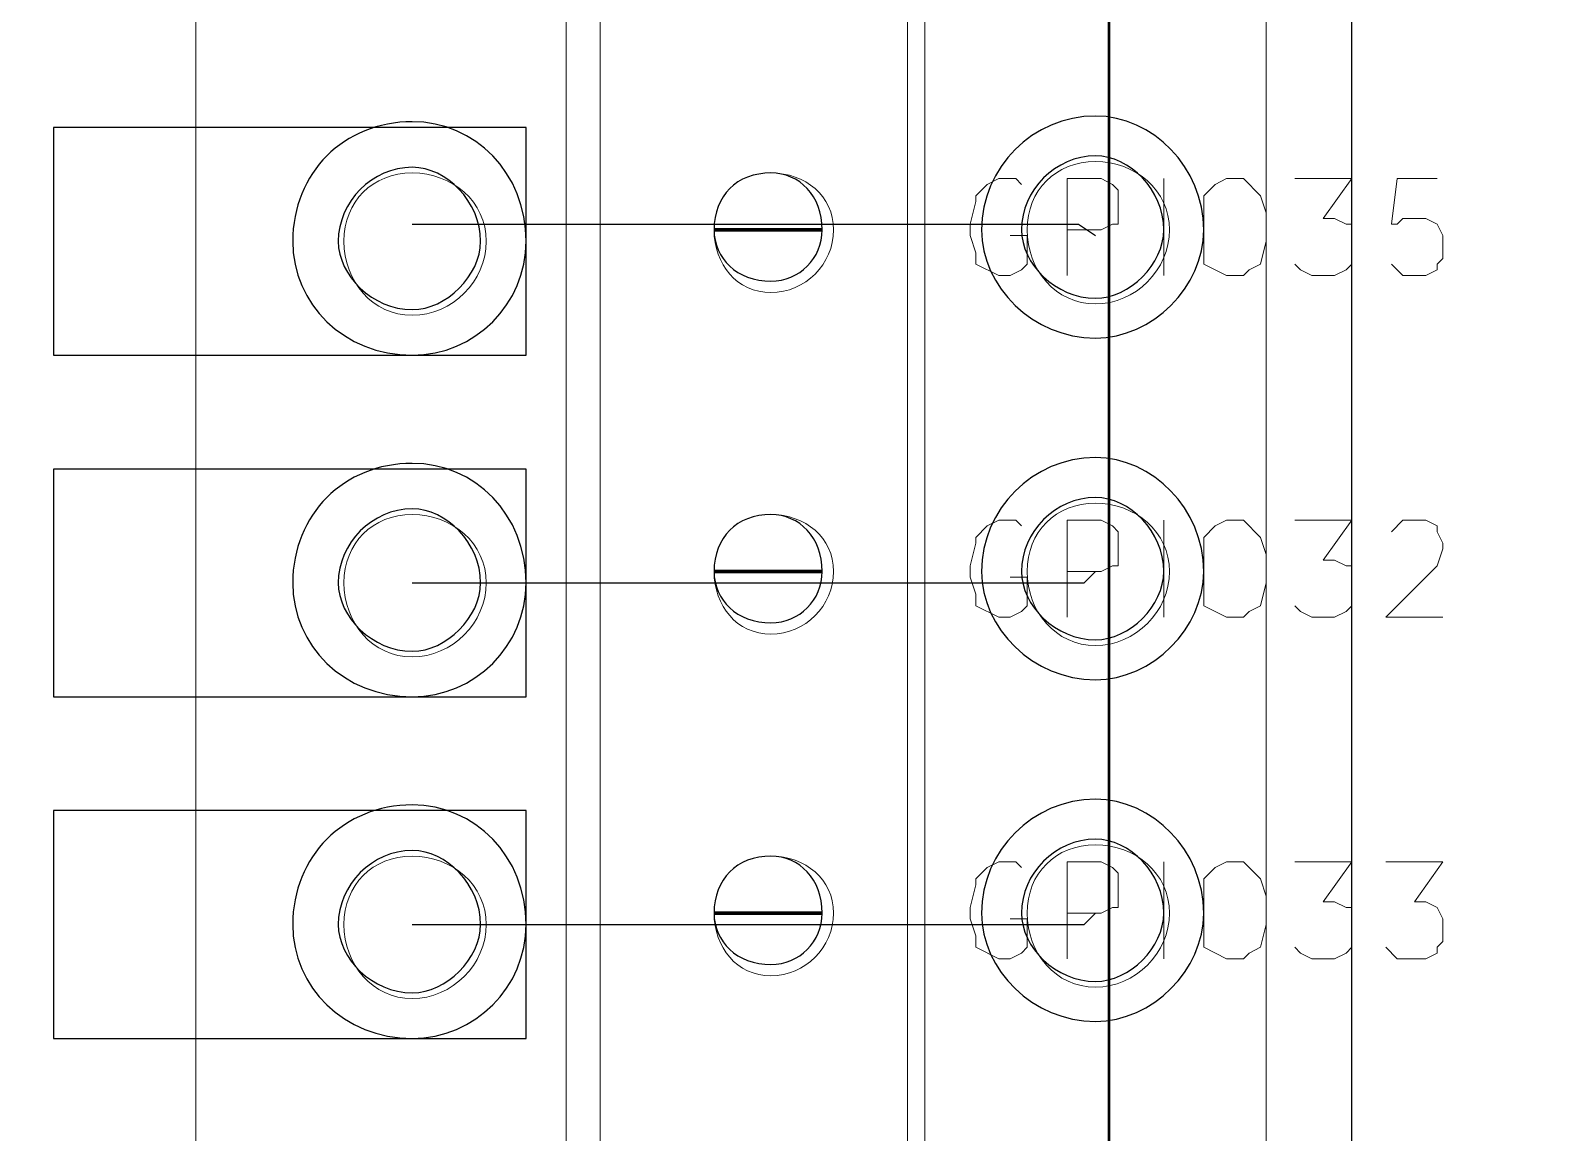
# Model space of a CAD drawing. Header units: centimetres. Extents: x -14.7 to 16.9, y -14.9 to 2.2.
# Drawn here: x -11.552 to -10.413, y -9.643 to -8.824 of the extents above; entities that cross this region are included whole.
import ezdxf

# ---------------------------------------------------------------- set-up
doc = ezdxf.new("R2010")
doc.units = ezdxf.units.CM
doc.header["$MEASUREMENT"] = 0
doc.layers.add('Layer 1', color=7, linetype='Continuous')

msp = doc.modelspace()

# ---------------------------------------------------------------- linework, layer by layer
at = {"layer": 'Layer 1', "lineweight": 53}
msp.add_lwpolyline([(-10.75, -13.7), (-9.25, -13.7), (-9.25, -6.3), (-10.75, -6.3), (-10.75, -13.7)], close=True, dxfattribs=at)
msp.add_open_spline([(-13.7, -13.2), (-13.7, -13.2), (-13.7, -6.8), (-13.7, -6.8), (-13.7, -6.8), (-13.7, -6.52386), (-13.47614, -6.3), (-13.2, -6.3), (-13.2, -6.3), (-13.2, -6.3), (-6.8, -6.3), (-6.8, -6.3), (-6.8, -6.3), (-6.52386, -6.3), (-6.3, -6.52386), (-6.3, -6.8), (-6.3, -6.8), (-6.3, -6.8), (-6.3, -13.2), (-6.3, -13.2), (-6.3, -13.2), (-6.3, -13.47614), (-6.52386, -13.7), (-6.8, -13.7), (-6.8, -13.7), (-6.8, -13.7), (-13.2, -13.7), (-13.2, -13.7), (-13.2, -13.7), (-13.47614, -13.7), (-13.7, -13.47614), (-13.7, -13.2)], degree=3, knots=[0, 0, 0, 0, 0.1111111, 0.1111111, 0.1111111, 0.1111111, 0.2222222, 0.2222222, 0.2222222, 0.2222222, 0.3333333, 0.3333333, 0.3333333, 0.3333333, 0.4444444, 0.4444444, 0.4444444, 0.4444444, 0.5555556, 0.5555556, 0.5555556, 0.5555556, 0.6666667, 0.6666667, 0.6666667, 0.6666667, 0.7777778, 0.7777778, 0.7777778, 0.7777778, 1, 1, 1, 1], dxfattribs=at)
at = {"layer": 'Layer 1', "color": 253, "lineweight": 9}
for points in [[(-10.88688, -11.63882), (-10.88688, -11.63882), (-10.88688, -7.44782), (-10.88688, -7.44782)], [(-11.12818, -12.35849), (-11.12818, -12.35849), (-11.12818, -7.61716), (-11.12818, -7.61716)]]:
    msp.add_open_spline(points, degree=3, dxfattribs=at)
at = {"layer": 'Layer 1', "color": 41, "lineweight": 13}
for points in [[(-11.15358, -7.59599), (-11.15358, -7.59599), (-11.15358, -12.38389), (-11.15358, -12.38389)], [(-10.89958, -7.82882), (-10.89958, -7.82882), (-10.89958, -11.65576), (-10.89958, -11.65576)], [(-10.63288, -7.82882), (-10.63288, -7.82882), (-10.63288, -11.38482), (-10.63288, -11.38482)], [(-11.42875, -8.83636), (-11.42875, -8.83636), (-11.42875, -8.87869), (-11.42875, -8.87869)], [(-11.42875, -9.08612), (-11.42875, -9.08612), (-11.42875, -9.12846), (-11.42875, -9.12846)], [(-11.42875, -9.33589), (-11.42875, -9.33589), (-11.42875, -9.37822), (-11.42875, -9.37822)], [(-11.42875, -9.59836), (-11.42875, -9.59836), (-11.42875, -9.63646), (-11.42875, -9.63646)]]:
    msp.add_open_spline(points, degree=3, dxfattribs=at)
at = {"layer": 'Layer 1', "color": 253, "lineweight": 13}
msp.add_open_spline([(-11.42875, -12.92576), (-11.42875, -12.92576), (-11.42875, -7.82882), (-11.42875, -7.82882)], degree=3, dxfattribs=at)
at = {"layer": 'Layer 1', "color": 22, "lineweight": 25}
for points in [[(-10.56938, -11.52029), (-10.56938, -11.52029), (-10.56938, -8.59929), (-10.56938, -8.59929)], [(-11.26788, -8.96759), (-11.26788, -8.96759), (-10.77258, -8.96759), (-10.77258, -8.96759)], [(-10.77258, -8.96759), (-10.77258, -8.96759), (-10.75988, -8.97606), (-10.75988, -8.97606)], [(-11.26788, -9.23429), (-11.26788, -9.23429), (-10.76835, -9.23429), (-10.76835, -9.23429)], [(-10.76835, -9.23429), (-10.76835, -9.23429), (-10.75988, -9.22582), (-10.75988, -9.22582)], [(-10.76835, -9.48829), (-10.76835, -9.48829), (-10.75988, -9.47982), (-10.75988, -9.47982)], [(-11.26788, -9.48829), (-11.26788, -9.48829), (-10.76835, -9.48829), (-10.76835, -9.48829)]]:
    msp.add_open_spline(points, degree=3, dxfattribs=at)
at = {"layer": 'Layer 1', "color": 4}
for points in [[(-11.18322, -8.98029), (-11.18322, -9.02686), (-11.22132, -9.06496), (-11.26788, -9.06496), (-11.26788, -9.06496), (-11.31868, -9.06496), (-11.35678, -9.02686), (-11.35678, -8.98029), (-11.35678, -8.98029), (-11.35678, -8.92949), (-11.31868, -8.89139), (-11.26788, -8.89139), (-11.26788, -8.89139), (-11.22132, -8.89139), (-11.18322, -8.92949), (-11.18322, -8.98029)], [(-10.67945, -8.97182), (-10.67945, -9.01416), (-10.71755, -9.05226), (-10.75988, -9.05226), (-10.75988, -9.05226), (-10.80645, -9.05226), (-10.84455, -9.01416), (-10.84455, -8.97182), (-10.84455, -8.97182), (-10.84455, -8.92526), (-10.80645, -8.88716), (-10.75988, -8.88716), (-10.75988, -8.88716), (-10.71755, -8.88716), (-10.67945, -8.92526), (-10.67945, -8.97182)], [(-10.67945, -9.22582), (-10.67945, -9.26816), (-10.71755, -9.30626), (-10.75988, -9.30626), (-10.75988, -9.30626), (-10.80645, -9.30626), (-10.84455, -9.26816), (-10.84455, -9.22582), (-10.84455, -9.22582), (-10.84455, -9.17926), (-10.80645, -9.14116), (-10.75988, -9.14116), (-10.75988, -9.14116), (-10.71755, -9.14116), (-10.67945, -9.17926), (-10.67945, -9.22582)], [(-11.18322, -9.23429), (-11.18322, -9.28086), (-11.22132, -9.31896), (-11.26788, -9.31896), (-11.26788, -9.31896), (-11.31868, -9.31896), (-11.35678, -9.28086), (-11.35678, -9.23429), (-11.35678, -9.23429), (-11.35678, -9.18349), (-11.31868, -9.14539), (-11.26788, -9.14539), (-11.26788, -9.14539), (-11.22132, -9.14539), (-11.18322, -9.18349), (-11.18322, -9.23429)], [(-10.67945, -9.47982), (-10.67945, -9.52216), (-10.71755, -9.56026), (-10.75988, -9.56026), (-10.75988, -9.56026), (-10.80645, -9.56026), (-10.84455, -9.52216), (-10.84455, -9.47982), (-10.84455, -9.47982), (-10.84455, -9.43326), (-10.80645, -9.39516), (-10.75988, -9.39516), (-10.75988, -9.39516), (-10.71755, -9.39516), (-10.67945, -9.43326), (-10.67945, -9.47982)], [(-11.18322, -9.48829), (-11.18322, -9.53486), (-11.22132, -9.57296), (-11.26788, -9.57296), (-11.26788, -9.57296), (-11.31868, -9.57296), (-11.35678, -9.53486), (-11.35678, -9.48829), (-11.35678, -9.48829), (-11.35678, -9.43749), (-11.31868, -9.39939), (-11.26788, -9.39939), (-11.26788, -9.39939), (-11.22132, -9.39939), (-11.18322, -9.43749), (-11.18322, -9.48829)]]:
    msp.add_open_spline(points, degree=3, knots=[0, 0, 0, 0, 0.2, 0.2, 0.2, 0.2, 0.4, 0.4, 0.4, 0.4, 0.6, 0.6, 0.6, 0.6, 1, 1, 1, 1], dxfattribs=at)
at = {"layer": 'Layer 1', "color": 201}
for points in [[(-11.18322, -8.98029), (-11.18322, -9.02686), (-11.22132, -9.06496), (-11.26788, -9.06496), (-11.26788, -9.06496), (-11.31868, -9.06496), (-11.35678, -9.02686), (-11.35678, -8.98029), (-11.35678, -8.98029), (-11.35678, -8.92949), (-11.31868, -8.89139), (-11.26788, -8.89139), (-11.26788, -8.89139), (-11.22132, -8.89139), (-11.18322, -8.92949), (-11.18322, -8.98029)], [(-10.67945, -8.97182), (-10.67945, -9.01416), (-10.71755, -9.05226), (-10.75988, -9.05226), (-10.75988, -9.05226), (-10.80645, -9.05226), (-10.84455, -9.01416), (-10.84455, -8.97182), (-10.84455, -8.97182), (-10.84455, -8.92526), (-10.80645, -8.88716), (-10.75988, -8.88716), (-10.75988, -8.88716), (-10.71755, -8.88716), (-10.67945, -8.92526), (-10.67945, -8.97182)], [(-11.53458, -8.89562), (-11.53458, -8.89562), (-11.18322, -8.89562), (-11.18322, -8.89562), (-11.18322, -8.89562), (-11.18322, -8.89562), (-11.18322, -9.06496), (-11.18322, -9.06496), (-11.18322, -9.06496), (-11.18322, -9.06496), (-11.53458, -9.06496), (-11.53458, -9.06496), (-11.53458, -9.06496), (-11.53458, -9.06496), (-11.53458, -8.89562), (-11.53458, -8.89562)], [(-10.67945, -9.22582), (-10.67945, -9.26816), (-10.71755, -9.30626), (-10.75988, -9.30626), (-10.75988, -9.30626), (-10.80645, -9.30626), (-10.84455, -9.26816), (-10.84455, -9.22582), (-10.84455, -9.22582), (-10.84455, -9.17926), (-10.80645, -9.14116), (-10.75988, -9.14116), (-10.75988, -9.14116), (-10.71755, -9.14116), (-10.67945, -9.17926), (-10.67945, -9.22582)], [(-11.53458, -9.14962), (-11.53458, -9.14962), (-11.18322, -9.14962), (-11.18322, -9.14962), (-11.18322, -9.14962), (-11.18322, -9.14962), (-11.18322, -9.31896), (-11.18322, -9.31896), (-11.18322, -9.31896), (-11.18322, -9.31896), (-11.53458, -9.31896), (-11.53458, -9.31896), (-11.53458, -9.31896), (-11.53458, -9.31896), (-11.53458, -9.14962), (-11.53458, -9.14962)], [(-11.18322, -9.23429), (-11.18322, -9.28086), (-11.22132, -9.31896), (-11.26788, -9.31896), (-11.26788, -9.31896), (-11.31868, -9.31896), (-11.35678, -9.28086), (-11.35678, -9.23429), (-11.35678, -9.23429), (-11.35678, -9.18349), (-11.31868, -9.14539), (-11.26788, -9.14539), (-11.26788, -9.14539), (-11.22132, -9.14539), (-11.18322, -9.18349), (-11.18322, -9.23429)], [(-10.67945, -9.47982), (-10.67945, -9.52216), (-10.71755, -9.56026), (-10.75988, -9.56026), (-10.75988, -9.56026), (-10.80645, -9.56026), (-10.84455, -9.52216), (-10.84455, -9.47982), (-10.84455, -9.47982), (-10.84455, -9.43326), (-10.80645, -9.39516), (-10.75988, -9.39516), (-10.75988, -9.39516), (-10.71755, -9.39516), (-10.67945, -9.43326), (-10.67945, -9.47982)], [(-11.53458, -9.40362), (-11.53458, -9.40362), (-11.18322, -9.40362), (-11.18322, -9.40362), (-11.18322, -9.40362), (-11.18322, -9.40362), (-11.18322, -9.57296), (-11.18322, -9.57296), (-11.18322, -9.57296), (-11.18322, -9.57296), (-11.53458, -9.57296), (-11.53458, -9.57296), (-11.53458, -9.57296), (-11.53458, -9.57296), (-11.53458, -9.40362), (-11.53458, -9.40362)], [(-11.18322, -9.48829), (-11.18322, -9.53486), (-11.22132, -9.57296), (-11.26788, -9.57296), (-11.26788, -9.57296), (-11.31868, -9.57296), (-11.35678, -9.53486), (-11.35678, -9.48829), (-11.35678, -9.48829), (-11.35678, -9.43749), (-11.31868, -9.39939), (-11.26788, -9.39939), (-11.26788, -9.39939), (-11.22132, -9.39939), (-11.18322, -9.43749), (-11.18322, -9.48829)]]:
    msp.add_open_spline(points, degree=3, knots=[0, 0, 0, 0, 0.2, 0.2, 0.2, 0.2, 0.4, 0.4, 0.4, 0.4, 0.6, 0.6, 0.6, 0.6, 1, 1, 1, 1], dxfattribs=at)
at = {"layer": 'Layer 1', "color": 40}
for points in [[(-11.18322, -8.98029), (-11.18322, -9.02686), (-11.22132, -9.06496), (-11.26788, -9.06496), (-11.26788, -9.06496), (-11.31868, -9.06496), (-11.35678, -9.02686), (-11.35678, -8.98029), (-11.35678, -8.98029), (-11.35678, -8.92949), (-11.31868, -8.89139), (-11.26788, -8.89139), (-11.26788, -8.89139), (-11.22132, -8.89139), (-11.18322, -8.92949), (-11.18322, -8.98029)], [(-10.67945, -8.97182), (-10.67945, -9.01416), (-10.71755, -9.05226), (-10.75988, -9.05226), (-10.75988, -9.05226), (-10.80645, -9.05226), (-10.84455, -9.01416), (-10.84455, -8.97182), (-10.84455, -8.97182), (-10.84455, -8.92526), (-10.80645, -8.88716), (-10.75988, -8.88716), (-10.75988, -8.88716), (-10.71755, -8.88716), (-10.67945, -8.92526), (-10.67945, -8.97182)], [(-10.67945, -9.22582), (-10.67945, -9.26816), (-10.71755, -9.30626), (-10.75988, -9.30626), (-10.75988, -9.30626), (-10.80645, -9.30626), (-10.84455, -9.26816), (-10.84455, -9.22582), (-10.84455, -9.22582), (-10.84455, -9.17926), (-10.80645, -9.14116), (-10.75988, -9.14116), (-10.75988, -9.14116), (-10.71755, -9.14116), (-10.67945, -9.17926), (-10.67945, -9.22582)], [(-11.18322, -9.23429), (-11.18322, -9.28086), (-11.22132, -9.31896), (-11.26788, -9.31896), (-11.26788, -9.31896), (-11.31868, -9.31896), (-11.35678, -9.28086), (-11.35678, -9.23429), (-11.35678, -9.23429), (-11.35678, -9.18349), (-11.31868, -9.14539), (-11.26788, -9.14539), (-11.26788, -9.14539), (-11.22132, -9.14539), (-11.18322, -9.18349), (-11.18322, -9.23429)], [(-10.67945, -9.47982), (-10.67945, -9.52216), (-10.71755, -9.56026), (-10.75988, -9.56026), (-10.75988, -9.56026), (-10.80645, -9.56026), (-10.84455, -9.52216), (-10.84455, -9.47982), (-10.84455, -9.47982), (-10.84455, -9.43326), (-10.80645, -9.39516), (-10.75988, -9.39516), (-10.75988, -9.39516), (-10.71755, -9.39516), (-10.67945, -9.43326), (-10.67945, -9.47982)], [(-11.18322, -9.48829), (-11.18322, -9.53486), (-11.22132, -9.57296), (-11.26788, -9.57296), (-11.26788, -9.57296), (-11.31868, -9.57296), (-11.35678, -9.53486), (-11.35678, -9.48829), (-11.35678, -9.48829), (-11.35678, -9.43749), (-11.31868, -9.39939), (-11.26788, -9.39939), (-11.26788, -9.39939), (-11.22132, -9.39939), (-11.18322, -9.43749), (-11.18322, -9.48829)]]:
    msp.add_open_spline(points, degree=3, knots=[0, 0, 0, 0, 0.2, 0.2, 0.2, 0.2, 0.4, 0.4, 0.4, 0.4, 0.6, 0.6, 0.6, 0.6, 1, 1, 1, 1], dxfattribs=at)
at = {"layer": 'Layer 1', "color": 22}
for points in [[(-11.53458, -8.89562), (-11.53458, -8.89562), (-11.18322, -8.89562), (-11.18322, -8.89562), (-11.18322, -8.89562), (-11.18322, -8.89562), (-11.18322, -9.06496), (-11.18322, -9.06496), (-11.18322, -9.06496), (-11.18322, -9.06496), (-11.53458, -9.06496), (-11.53458, -9.06496), (-11.53458, -9.06496), (-11.53458, -9.06496), (-11.53458, -8.89562), (-11.53458, -8.89562)], [(-11.53458, -9.14962), (-11.53458, -9.14962), (-11.18322, -9.14962), (-11.18322, -9.14962), (-11.18322, -9.14962), (-11.18322, -9.14962), (-11.18322, -9.31896), (-11.18322, -9.31896), (-11.18322, -9.31896), (-11.18322, -9.31896), (-11.53458, -9.31896), (-11.53458, -9.31896), (-11.53458, -9.31896), (-11.53458, -9.31896), (-11.53458, -9.14962), (-11.53458, -9.14962)], [(-11.53458, -9.40362), (-11.53458, -9.40362), (-11.18322, -9.40362), (-11.18322, -9.40362), (-11.18322, -9.40362), (-11.18322, -9.40362), (-11.18322, -9.57296), (-11.18322, -9.57296), (-11.18322, -9.57296), (-11.18322, -9.57296), (-11.53458, -9.57296), (-11.53458, -9.57296), (-11.53458, -9.57296), (-11.53458, -9.57296), (-11.53458, -9.40362), (-11.53458, -9.40362)]]:
    msp.add_open_spline(points, degree=3, knots=[0, 0, 0, 0, 0.2, 0.2, 0.2, 0.2, 0.4, 0.4, 0.4, 0.4, 0.6, 0.6, 0.6, 0.6, 1, 1, 1, 1], dxfattribs=at)
at = {"layer": 'Layer 1'}
for points in [[(-10.70908, -8.97182), (-10.70908, -8.99722), (-10.73448, -9.02262), (-10.75988, -9.02262), (-10.75988, -9.02262), (-10.78952, -9.02262), (-10.81492, -8.99722), (-10.81492, -8.97182), (-10.81492, -8.97182), (-10.81492, -8.94219), (-10.78952, -8.91679), (-10.75988, -8.91679), (-10.75988, -8.91679), (-10.73448, -8.91679), (-10.70908, -8.94219), (-10.70908, -8.97182)], [(-11.21708, -8.98029), (-11.21708, -9.00569), (-11.24248, -9.03109), (-11.26788, -9.03109), (-11.26788, -9.03109), (-11.29751, -9.03109), (-11.32291, -9.00569), (-11.32291, -8.98029), (-11.32291, -8.98029), (-11.32291, -8.95066), (-11.29751, -8.92526), (-11.26788, -8.92526), (-11.26788, -8.92526), (-11.24248, -8.92526), (-11.21708, -8.95066), (-11.21708, -8.98029)], [(-10.96308, -8.97182), (-10.96308, -8.99299), (-10.98001, -9.00992), (-11.00118, -9.00992), (-11.00118, -9.00992), (-11.02658, -9.00992), (-11.04351, -8.99299), (-11.04351, -8.97182), (-11.04351, -8.97182), (-11.04351, -8.94642), (-11.02658, -8.92949), (-11.00118, -8.92949), (-11.00118, -8.92949), (-10.98001, -8.92949), (-10.96308, -8.94642), (-10.96308, -8.97182)], [(-11.21708, -9.23429), (-11.21708, -9.25969), (-11.24248, -9.28509), (-11.26788, -9.28509), (-11.26788, -9.28509), (-11.29751, -9.28509), (-11.32291, -9.25969), (-11.32291, -9.23429), (-11.32291, -9.23429), (-11.32291, -9.20466), (-11.29751, -9.17926), (-11.26788, -9.17926), (-11.26788, -9.17926), (-11.24248, -9.17926), (-11.21708, -9.20466), (-11.21708, -9.23429)], [(-10.70908, -9.22582), (-10.70908, -9.25122), (-10.73448, -9.27662), (-10.75988, -9.27662), (-10.75988, -9.27662), (-10.78952, -9.27662), (-10.81492, -9.25122), (-10.81492, -9.22582), (-10.81492, -9.22582), (-10.81492, -9.19619), (-10.78952, -9.17079), (-10.75988, -9.17079), (-10.75988, -9.17079), (-10.73448, -9.17079), (-10.70908, -9.19619), (-10.70908, -9.22582)], [(-10.96308, -9.22582), (-10.96308, -9.24699), (-10.98001, -9.26392), (-11.00118, -9.26392), (-11.00118, -9.26392), (-11.02658, -9.26392), (-11.04351, -9.24699), (-11.04351, -9.22582), (-11.04351, -9.22582), (-11.04351, -9.20042), (-11.02658, -9.18349), (-11.00118, -9.18349), (-11.00118, -9.18349), (-10.98001, -9.18349), (-10.96308, -9.20042), (-10.96308, -9.22582)], [(-10.70908, -9.47982), (-10.70908, -9.50522), (-10.73448, -9.53062), (-10.75988, -9.53062), (-10.75988, -9.53062), (-10.78952, -9.53062), (-10.81492, -9.50522), (-10.81492, -9.47982), (-10.81492, -9.47982), (-10.81492, -9.45019), (-10.78952, -9.42479), (-10.75988, -9.42479), (-10.75988, -9.42479), (-10.73448, -9.42479), (-10.70908, -9.45019), (-10.70908, -9.47982)], [(-11.21708, -9.48829), (-11.21708, -9.51369), (-11.24248, -9.53909), (-11.26788, -9.53909), (-11.26788, -9.53909), (-11.29751, -9.53909), (-11.32291, -9.51369), (-11.32291, -9.48829), (-11.32291, -9.48829), (-11.32291, -9.45866), (-11.29751, -9.43326), (-11.26788, -9.43326), (-11.26788, -9.43326), (-11.24248, -9.43326), (-11.21708, -9.45866), (-11.21708, -9.48829)], [(-10.96308, -9.47982), (-10.96308, -9.50099), (-10.98001, -9.51792), (-11.00118, -9.51792), (-11.00118, -9.51792), (-11.02658, -9.51792), (-11.04351, -9.50099), (-11.04351, -9.47982), (-11.04351, -9.47982), (-11.04351, -9.45442), (-11.02658, -9.43749), (-11.00118, -9.43749), (-11.00118, -9.43749), (-10.98001, -9.43749), (-10.96308, -9.45442), (-10.96308, -9.47982)]]:
    msp.add_open_spline(points, degree=3, knots=[0, 0, 0, 0, 0.2, 0.2, 0.2, 0.2, 0.4, 0.4, 0.4, 0.4, 0.6, 0.6, 0.6, 0.6, 1, 1, 1, 1], dxfattribs=at)
at = {"layer": 'Layer 1', "color": 40, "lineweight": 5}
for points in [[(-10.70485, -8.97182), (-10.70485, -9.00146), (-10.73025, -9.02686), (-10.75988, -9.02686), (-10.75988, -9.02686), (-10.78951, -9.02686), (-10.81068, -9.00146), (-10.81068, -8.97182), (-10.81068, -8.97182), (-10.81068, -8.94219), (-10.78951, -8.92102), (-10.75988, -8.92102), (-10.75988, -8.92102), (-10.73025, -8.92102), (-10.70485, -8.94219), (-10.70485, -8.97182)], [(-11.21285, -8.98029), (-11.21285, -9.00992), (-11.23825, -9.03532), (-11.26788, -9.03532), (-11.26788, -9.03532), (-11.29751, -9.03532), (-11.31868, -9.00992), (-11.31868, -8.98029), (-11.31868, -8.98029), (-11.31868, -8.95066), (-11.29751, -8.92949), (-11.26788, -8.92949), (-11.26788, -8.92949), (-11.23825, -8.92949), (-11.21285, -8.95066), (-11.21285, -8.98029)], [(-10.95461, -8.97182), (-10.95461, -8.99722), (-10.97578, -9.01839), (-11.00118, -9.01839), (-11.00118, -9.01839), (-11.02658, -9.01839), (-11.04351, -8.99722), (-11.04351, -8.97182), (-11.04351, -8.97182), (-11.04351, -8.94642), (-11.02658, -8.92949), (-11.00118, -8.92949), (-11.00118, -8.92949), (-10.97578, -8.92949), (-10.95461, -8.94642), (-10.95461, -8.97182)], [(-10.70485, -9.22582), (-10.70485, -9.25546), (-10.73025, -9.28086), (-10.75988, -9.28086), (-10.75988, -9.28086), (-10.78951, -9.28086), (-10.81068, -9.25546), (-10.81068, -9.22582), (-10.81068, -9.22582), (-10.81068, -9.19619), (-10.78951, -9.17502), (-10.75988, -9.17502), (-10.75988, -9.17502), (-10.73025, -9.17502), (-10.70485, -9.19619), (-10.70485, -9.22582)], [(-11.21285, -9.23429), (-11.21285, -9.26392), (-11.23825, -9.28932), (-11.26788, -9.28932), (-11.26788, -9.28932), (-11.29751, -9.28932), (-11.31868, -9.26392), (-11.31868, -9.23429), (-11.31868, -9.23429), (-11.31868, -9.20466), (-11.29751, -9.18349), (-11.26788, -9.18349), (-11.26788, -9.18349), (-11.23825, -9.18349), (-11.21285, -9.20466), (-11.21285, -9.23429)], [(-10.95461, -9.22582), (-10.95461, -9.25122), (-10.97578, -9.27239), (-11.00118, -9.27239), (-11.00118, -9.27239), (-11.02658, -9.27239), (-11.04351, -9.25122), (-11.04351, -9.22582), (-11.04351, -9.22582), (-11.04351, -9.20042), (-11.02658, -9.18349), (-11.00118, -9.18349), (-11.00118, -9.18349), (-10.97578, -9.18349), (-10.95461, -9.20042), (-10.95461, -9.22582)], [(-10.70485, -9.47982), (-10.70485, -9.50946), (-10.73025, -9.53486), (-10.75988, -9.53486), (-10.75988, -9.53486), (-10.78951, -9.53486), (-10.81068, -9.50946), (-10.81068, -9.47982), (-10.81068, -9.47982), (-10.81068, -9.45019), (-10.78951, -9.42902), (-10.75988, -9.42902), (-10.75988, -9.42902), (-10.73025, -9.42902), (-10.70485, -9.45019), (-10.70485, -9.47982)], [(-11.21285, -9.48829), (-11.21285, -9.51792), (-11.23825, -9.54332), (-11.26788, -9.54332), (-11.26788, -9.54332), (-11.29751, -9.54332), (-11.31868, -9.51792), (-11.31868, -9.48829), (-11.31868, -9.48829), (-11.31868, -9.45866), (-11.29751, -9.43749), (-11.26788, -9.43749), (-11.26788, -9.43749), (-11.23825, -9.43749), (-11.21285, -9.45866), (-11.21285, -9.48829)], [(-10.95461, -9.47982), (-10.95461, -9.50522), (-10.97578, -9.52639), (-11.00118, -9.52639), (-11.00118, -9.52639), (-11.02658, -9.52639), (-11.04351, -9.50522), (-11.04351, -9.47982), (-11.04351, -9.47982), (-11.04351, -9.45442), (-11.02658, -9.43749), (-11.00118, -9.43749), (-11.00118, -9.43749), (-10.97578, -9.43749), (-10.95461, -9.45442), (-10.95461, -9.47982)]]:
    msp.add_open_spline(points, degree=3, knots=[0, 0, 0, 0, 0.2, 0.2, 0.2, 0.2, 0.4, 0.4, 0.4, 0.4, 0.6, 0.6, 0.6, 0.6, 1, 1, 1, 1], dxfattribs=at)
at = {"layer": 'Layer 1', "color": 41, "lineweight": 18}
for points, knots in [([(-10.81492, -8.93796), (-10.81492, -8.93796), (-10.81915, -8.93372), (-10.81915, -8.93372), (-10.81915, -8.93372), (-10.81915, -8.93372), (-10.83185, -8.93372), (-10.83185, -8.93372), (-10.83185, -8.93372), (-10.83185, -8.93372), (-10.84032, -8.93796), (-10.84032, -8.93796), (-10.84032, -8.93796), (-10.84032, -8.93796), (-10.84878, -8.94642), (-10.84878, -8.94642), (-10.84878, -8.94642), (-10.84878, -8.94642), (-10.84878, -8.95066), (-10.84878, -8.95066), (-10.84878, -8.95066), (-10.84878, -8.95066), (-10.85302, -8.96759), (-10.85302, -8.96759), (-10.85302, -8.96759), (-10.85302, -8.96759), (-10.85302, -8.97606), (-10.85302, -8.97606), (-10.85302, -8.97606), (-10.85302, -8.97606), (-10.84878, -8.98876), (-10.84878, -8.98876), (-10.84878, -8.98876), (-10.84878, -8.98876), (-10.84878, -8.99722), (-10.84878, -8.99722), (-10.84878, -8.99722), (-10.84878, -8.99722), (-10.83185, -9.00569), (-10.83185, -9.00569), (-10.83185, -9.00569), (-10.83185, -9.00569), (-10.82338, -9.00569), (-10.82338, -9.00569), (-10.82338, -9.00569), (-10.82338, -9.00569), (-10.81492, -9.00146), (-10.81492, -9.00146), (-10.81492, -9.00146), (-10.81492, -9.00146), (-10.81068, -8.99722), (-10.81068, -8.99722), (-10.81068, -8.99722), (-10.81068, -8.99722), (-10.81068, -8.97606), (-10.81068, -8.97606), (-10.81068, -8.97606), (-10.81068, -8.97606), (-10.82338, -8.97606), (-10.82338, -8.97606)], [0, 0, 0, 0, 0.0625, 0.0625, 0.0625, 0.0625, 0.125, 0.125, 0.125, 0.125, 0.1875, 0.1875, 0.1875, 0.1875, 0.25, 0.25, 0.25, 0.25, 0.3125, 0.3125, 0.3125, 0.3125, 0.375, 0.375, 0.375, 0.375, 0.4375, 0.4375, 0.4375, 0.4375, 0.5, 0.5, 0.5, 0.5, 0.5625, 0.5625, 0.5625, 0.5625, 0.625, 0.625, 0.625, 0.625, 0.6875, 0.6875, 0.6875, 0.6875, 0.75, 0.75, 0.75, 0.75, 0.8125, 0.8125, 0.8125, 0.8125, 0.875, 0.875, 0.875, 0.875, 1, 1, 1, 1]), ([(-10.78105, -9.00569), (-10.78105, -9.00569), (-10.78105, -8.93372), (-10.78105, -8.93372), (-10.78105, -8.93372), (-10.78105, -8.93372), (-10.75565, -8.93372), (-10.75565, -8.93372), (-10.75565, -8.93372), (-10.75565, -8.93372), (-10.74718, -8.93796), (-10.74718, -8.93796), (-10.74718, -8.93796), (-10.74718, -8.93796), (-10.74295, -8.94219), (-10.74295, -8.94219), (-10.74295, -8.94219), (-10.74295, -8.94219), (-10.74295, -8.96759), (-10.74295, -8.96759), (-10.74295, -8.96759), (-10.74295, -8.96759), (-10.74718, -8.96759), (-10.74718, -8.96759), (-10.74718, -8.96759), (-10.74718, -8.96759), (-10.75565, -8.97182), (-10.75565, -8.97182), (-10.75565, -8.97182), (-10.75565, -8.97182), (-10.78105, -8.97182), (-10.78105, -8.97182)], [0, 0, 0, 0, 0.1111111, 0.1111111, 0.1111111, 0.1111111, 0.2222222, 0.2222222, 0.2222222, 0.2222222, 0.3333333, 0.3333333, 0.3333333, 0.3333333, 0.4444444, 0.4444444, 0.4444444, 0.4444444, 0.5555556, 0.5555556, 0.5555556, 0.5555556, 0.6666667, 0.6666667, 0.6666667, 0.6666667, 0.7777778, 0.7777778, 0.7777778, 0.7777778, 1, 1, 1, 1]), ([(-10.66252, -8.93372), (-10.66252, -8.93372), (-10.64982, -8.93372), (-10.64982, -8.93372), (-10.64982, -8.93372), (-10.64982, -8.93372), (-10.63712, -8.94642), (-10.63712, -8.94642), (-10.63712, -8.94642), (-10.63712, -8.94642), (-10.63288, -8.95912), (-10.63288, -8.95912), (-10.63288, -8.95912), (-10.63288, -8.95912), (-10.63288, -8.98029), (-10.63288, -8.98029), (-10.63288, -8.98029), (-10.63288, -8.98029), (-10.63712, -8.99722), (-10.63712, -8.99722), (-10.63712, -8.99722), (-10.63712, -8.99722), (-10.64558, -9.00146), (-10.64558, -9.00146), (-10.64558, -9.00146), (-10.64558, -9.00146), (-10.64982, -9.00569), (-10.64982, -9.00569), (-10.64982, -9.00569), (-10.64982, -9.00569), (-10.66252, -9.00569), (-10.66252, -9.00569), (-10.66252, -9.00569), (-10.66252, -9.00569), (-10.67945, -8.99722), (-10.67945, -8.99722), (-10.67945, -8.99722), (-10.67945, -8.99722), (-10.67945, -8.94642), (-10.67945, -8.94642), (-10.67945, -8.94642), (-10.67945, -8.94642), (-10.67098, -8.93796), (-10.67098, -8.93796), (-10.67098, -8.93796), (-10.67098, -8.93796), (-10.66252, -8.93372), (-10.66252, -8.93372)], [0, 0, 0, 0, 0.0769231, 0.0769231, 0.0769231, 0.0769231, 0.1538462, 0.1538462, 0.1538462, 0.1538462, 0.2307692, 0.2307692, 0.2307692, 0.2307692, 0.3076923, 0.3076923, 0.3076923, 0.3076923, 0.3846154, 0.3846154, 0.3846154, 0.3846154, 0.4615385, 0.4615385, 0.4615385, 0.4615385, 0.5384615, 0.5384615, 0.5384615, 0.5384615, 0.6153846, 0.6153846, 0.6153846, 0.6153846, 0.6923077, 0.6923077, 0.6923077, 0.6923077, 0.7692308, 0.7692308, 0.7692308, 0.7692308, 0.8461538, 0.8461538, 0.8461538, 0.8461538, 1, 1, 1, 1]), ([(-10.61172, -8.93372), (-10.61172, -8.93372), (-10.56938, -8.93372), (-10.56938, -8.93372), (-10.56938, -8.93372), (-10.56938, -8.93372), (-10.59055, -8.96336), (-10.59055, -8.96336), (-10.59055, -8.96336), (-10.59055, -8.96336), (-10.58208, -8.96336), (-10.58208, -8.96336), (-10.58208, -8.96336), (-10.58208, -8.96336), (-10.57362, -8.96759), (-10.57362, -8.96759), (-10.57362, -8.96759), (-10.57362, -8.96759), (-10.56938, -8.96759), (-10.56938, -8.96759), (-10.56938, -8.96759), (-10.56938, -8.96759), (-10.56938, -8.99722), (-10.56938, -8.99722), (-10.56938, -8.99722), (-10.56938, -8.99722), (-10.57362, -9.00146), (-10.57362, -9.00146), (-10.57362, -9.00146), (-10.57362, -9.00146), (-10.58208, -9.00569), (-10.58208, -9.00569), (-10.58208, -9.00569), (-10.58208, -9.00569), (-10.59902, -9.00569), (-10.59902, -9.00569), (-10.59902, -9.00569), (-10.59902, -9.00569), (-10.60748, -9.00146), (-10.60748, -9.00146), (-10.60748, -9.00146), (-10.60748, -9.00146), (-10.61172, -8.99722), (-10.61172, -8.99722)], [0, 0, 0, 0, 0.0833333, 0.0833333, 0.0833333, 0.0833333, 0.1666667, 0.1666667, 0.1666667, 0.1666667, 0.25, 0.25, 0.25, 0.25, 0.3333333, 0.3333333, 0.3333333, 0.3333333, 0.4166667, 0.4166667, 0.4166667, 0.4166667, 0.5, 0.5, 0.5, 0.5, 0.5833333, 0.5833333, 0.5833333, 0.5833333, 0.6666667, 0.6666667, 0.6666667, 0.6666667, 0.75, 0.75, 0.75, 0.75, 0.8333333, 0.8333333, 0.8333333, 0.8333333, 1, 1, 1, 1]), ([(-10.50588, -8.93372), (-10.50588, -8.93372), (-10.53552, -8.93372), (-10.53552, -8.93372), (-10.53552, -8.93372), (-10.53552, -8.93372), (-10.53975, -8.96759), (-10.53975, -8.96759), (-10.53975, -8.96759), (-10.53975, -8.96759), (-10.53552, -8.96759), (-10.53552, -8.96759), (-10.53552, -8.96759), (-10.53552, -8.96759), (-10.53128, -8.96336), (-10.53128, -8.96336), (-10.53128, -8.96336), (-10.53128, -8.96336), (-10.51435, -8.96336), (-10.51435, -8.96336), (-10.51435, -8.96336), (-10.51435, -8.96336), (-10.50588, -8.96759), (-10.50588, -8.96759), (-10.50588, -8.96759), (-10.50588, -8.96759), (-10.50165, -8.97606), (-10.50165, -8.97606), (-10.50165, -8.97606), (-10.50165, -8.97606), (-10.50165, -8.99299), (-10.50165, -8.99299), (-10.50165, -8.99299), (-10.50165, -8.99299), (-10.50588, -8.99722), (-10.50588, -8.99722), (-10.50588, -8.99722), (-10.50588, -8.99722), (-10.50588, -9.00146), (-10.50588, -9.00146), (-10.50588, -9.00146), (-10.50588, -9.00146), (-10.51435, -9.00569), (-10.51435, -9.00569), (-10.51435, -9.00569), (-10.51435, -9.00569), (-10.53128, -9.00569), (-10.53128, -9.00569), (-10.53128, -9.00569), (-10.53128, -9.00569), (-10.53975, -8.99722), (-10.53975, -8.99722)], [0, 0, 0, 0, 0.0714286, 0.0714286, 0.0714286, 0.0714286, 0.1428571, 0.1428571, 0.1428571, 0.1428571, 0.2142857, 0.2142857, 0.2142857, 0.2142857, 0.2857143, 0.2857143, 0.2857143, 0.2857143, 0.3571429, 0.3571429, 0.3571429, 0.3571429, 0.4285714, 0.4285714, 0.4285714, 0.4285714, 0.5, 0.5, 0.5, 0.5, 0.5714286, 0.5714286, 0.5714286, 0.5714286, 0.6428571, 0.6428571, 0.6428571, 0.6428571, 0.7142857, 0.7142857, 0.7142857, 0.7142857, 0.7857143, 0.7857143, 0.7857143, 0.7857143, 0.8571429, 0.8571429, 0.8571429, 0.8571429, 1, 1, 1, 1]), ([(-10.81492, -9.19196), (-10.81492, -9.19196), (-10.81915, -9.18772), (-10.81915, -9.18772), (-10.81915, -9.18772), (-10.81915, -9.18772), (-10.83185, -9.18772), (-10.83185, -9.18772), (-10.83185, -9.18772), (-10.83185, -9.18772), (-10.84032, -9.19196), (-10.84032, -9.19196), (-10.84032, -9.19196), (-10.84032, -9.19196), (-10.84878, -9.20042), (-10.84878, -9.20042), (-10.84878, -9.20042), (-10.84878, -9.20042), (-10.84878, -9.20466), (-10.84878, -9.20466), (-10.84878, -9.20466), (-10.84878, -9.20466), (-10.85302, -9.22159), (-10.85302, -9.22159), (-10.85302, -9.22159), (-10.85302, -9.22159), (-10.85302, -9.23006), (-10.85302, -9.23006), (-10.85302, -9.23006), (-10.85302, -9.23006), (-10.84878, -9.24276), (-10.84878, -9.24276), (-10.84878, -9.24276), (-10.84878, -9.24276), (-10.84878, -9.25122), (-10.84878, -9.25122), (-10.84878, -9.25122), (-10.84878, -9.25122), (-10.83185, -9.25969), (-10.83185, -9.25969), (-10.83185, -9.25969), (-10.83185, -9.25969), (-10.82338, -9.25969), (-10.82338, -9.25969), (-10.82338, -9.25969), (-10.82338, -9.25969), (-10.81492, -9.25546), (-10.81492, -9.25546), (-10.81492, -9.25546), (-10.81492, -9.25546), (-10.81068, -9.25122), (-10.81068, -9.25122), (-10.81068, -9.25122), (-10.81068, -9.25122), (-10.81068, -9.23006), (-10.81068, -9.23006), (-10.81068, -9.23006), (-10.81068, -9.23006), (-10.82338, -9.23006), (-10.82338, -9.23006)], [0, 0, 0, 0, 0.0625, 0.0625, 0.0625, 0.0625, 0.125, 0.125, 0.125, 0.125, 0.1875, 0.1875, 0.1875, 0.1875, 0.25, 0.25, 0.25, 0.25, 0.3125, 0.3125, 0.3125, 0.3125, 0.375, 0.375, 0.375, 0.375, 0.4375, 0.4375, 0.4375, 0.4375, 0.5, 0.5, 0.5, 0.5, 0.5625, 0.5625, 0.5625, 0.5625, 0.625, 0.625, 0.625, 0.625, 0.6875, 0.6875, 0.6875, 0.6875, 0.75, 0.75, 0.75, 0.75, 0.8125, 0.8125, 0.8125, 0.8125, 0.875, 0.875, 0.875, 0.875, 1, 1, 1, 1]), ([(-10.78105, -9.25969), (-10.78105, -9.25969), (-10.78105, -9.18772), (-10.78105, -9.18772), (-10.78105, -9.18772), (-10.78105, -9.18772), (-10.75565, -9.18772), (-10.75565, -9.18772), (-10.75565, -9.18772), (-10.75565, -9.18772), (-10.74718, -9.19196), (-10.74718, -9.19196), (-10.74718, -9.19196), (-10.74718, -9.19196), (-10.74295, -9.19619), (-10.74295, -9.19619), (-10.74295, -9.19619), (-10.74295, -9.19619), (-10.74295, -9.22159), (-10.74295, -9.22159), (-10.74295, -9.22159), (-10.74295, -9.22159), (-10.74718, -9.22159), (-10.74718, -9.22159), (-10.74718, -9.22159), (-10.74718, -9.22159), (-10.75565, -9.22582), (-10.75565, -9.22582), (-10.75565, -9.22582), (-10.75565, -9.22582), (-10.78105, -9.22582), (-10.78105, -9.22582)], [0, 0, 0, 0, 0.1111111, 0.1111111, 0.1111111, 0.1111111, 0.2222222, 0.2222222, 0.2222222, 0.2222222, 0.3333333, 0.3333333, 0.3333333, 0.3333333, 0.4444444, 0.4444444, 0.4444444, 0.4444444, 0.5555556, 0.5555556, 0.5555556, 0.5555556, 0.6666667, 0.6666667, 0.6666667, 0.6666667, 0.7777778, 0.7777778, 0.7777778, 0.7777778, 1, 1, 1, 1]), ([(-10.66252, -9.18772), (-10.66252, -9.18772), (-10.64982, -9.18772), (-10.64982, -9.18772), (-10.64982, -9.18772), (-10.64982, -9.18772), (-10.63712, -9.20042), (-10.63712, -9.20042), (-10.63712, -9.20042), (-10.63712, -9.20042), (-10.63288, -9.21312), (-10.63288, -9.21312), (-10.63288, -9.21312), (-10.63288, -9.21312), (-10.63288, -9.23429), (-10.63288, -9.23429), (-10.63288, -9.23429), (-10.63288, -9.23429), (-10.63712, -9.25122), (-10.63712, -9.25122), (-10.63712, -9.25122), (-10.63712, -9.25122), (-10.64558, -9.25546), (-10.64558, -9.25546), (-10.64558, -9.25546), (-10.64558, -9.25546), (-10.64982, -9.25969), (-10.64982, -9.25969), (-10.64982, -9.25969), (-10.64982, -9.25969), (-10.66252, -9.25969), (-10.66252, -9.25969), (-10.66252, -9.25969), (-10.66252, -9.25969), (-10.67945, -9.25122), (-10.67945, -9.25122), (-10.67945, -9.25122), (-10.67945, -9.25122), (-10.67945, -9.20042), (-10.67945, -9.20042), (-10.67945, -9.20042), (-10.67945, -9.20042), (-10.67098, -9.19196), (-10.67098, -9.19196), (-10.67098, -9.19196), (-10.67098, -9.19196), (-10.66252, -9.18772), (-10.66252, -9.18772)], [0, 0, 0, 0, 0.0769231, 0.0769231, 0.0769231, 0.0769231, 0.1538462, 0.1538462, 0.1538462, 0.1538462, 0.2307692, 0.2307692, 0.2307692, 0.2307692, 0.3076923, 0.3076923, 0.3076923, 0.3076923, 0.3846154, 0.3846154, 0.3846154, 0.3846154, 0.4615385, 0.4615385, 0.4615385, 0.4615385, 0.5384615, 0.5384615, 0.5384615, 0.5384615, 0.6153846, 0.6153846, 0.6153846, 0.6153846, 0.6923077, 0.6923077, 0.6923077, 0.6923077, 0.7692308, 0.7692308, 0.7692308, 0.7692308, 0.8461538, 0.8461538, 0.8461538, 0.8461538, 1, 1, 1, 1]), ([(-10.61172, -9.18772), (-10.61172, -9.18772), (-10.56938, -9.18772), (-10.56938, -9.18772), (-10.56938, -9.18772), (-10.56938, -9.18772), (-10.59055, -9.21736), (-10.59055, -9.21736), (-10.59055, -9.21736), (-10.59055, -9.21736), (-10.58208, -9.21736), (-10.58208, -9.21736), (-10.58208, -9.21736), (-10.58208, -9.21736), (-10.57362, -9.22159), (-10.57362, -9.22159), (-10.57362, -9.22159), (-10.57362, -9.22159), (-10.56938, -9.22159), (-10.56938, -9.22159), (-10.56938, -9.22159), (-10.56938, -9.22159), (-10.56938, -9.25122), (-10.56938, -9.25122), (-10.56938, -9.25122), (-10.56938, -9.25122), (-10.57362, -9.25546), (-10.57362, -9.25546), (-10.57362, -9.25546), (-10.57362, -9.25546), (-10.58208, -9.25969), (-10.58208, -9.25969), (-10.58208, -9.25969), (-10.58208, -9.25969), (-10.59902, -9.25969), (-10.59902, -9.25969), (-10.59902, -9.25969), (-10.59902, -9.25969), (-10.60748, -9.25546), (-10.60748, -9.25546), (-10.60748, -9.25546), (-10.60748, -9.25546), (-10.61172, -9.25122), (-10.61172, -9.25122)], [0, 0, 0, 0, 0.0833333, 0.0833333, 0.0833333, 0.0833333, 0.1666667, 0.1666667, 0.1666667, 0.1666667, 0.25, 0.25, 0.25, 0.25, 0.3333333, 0.3333333, 0.3333333, 0.3333333, 0.4166667, 0.4166667, 0.4166667, 0.4166667, 0.5, 0.5, 0.5, 0.5, 0.5833333, 0.5833333, 0.5833333, 0.5833333, 0.6666667, 0.6666667, 0.6666667, 0.6666667, 0.75, 0.75, 0.75, 0.75, 0.8333333, 0.8333333, 0.8333333, 0.8333333, 1, 1, 1, 1]), ([(-10.53975, -9.19619), (-10.53975, -9.19619), (-10.53128, -9.18772), (-10.53128, -9.18772), (-10.53128, -9.18772), (-10.53128, -9.18772), (-10.51435, -9.18772), (-10.51435, -9.18772), (-10.51435, -9.18772), (-10.51435, -9.18772), (-10.50588, -9.19196), (-10.50588, -9.19196), (-10.50588, -9.19196), (-10.50588, -9.19196), (-10.50588, -9.19619), (-10.50588, -9.19619), (-10.50588, -9.19619), (-10.50588, -9.19619), (-10.50165, -9.20466), (-10.50165, -9.20466), (-10.50165, -9.20466), (-10.50165, -9.20466), (-10.50165, -9.20889), (-10.50165, -9.20889), (-10.50165, -9.20889), (-10.50165, -9.20889), (-10.50588, -9.22159), (-10.50588, -9.22159), (-10.50588, -9.22159), (-10.50588, -9.22159), (-10.54398, -9.25969), (-10.54398, -9.25969), (-10.54398, -9.25969), (-10.54398, -9.25969), (-10.50165, -9.25969), (-10.50165, -9.25969)], [0, 0, 0, 0, 0.1, 0.1, 0.1, 0.1, 0.2, 0.2, 0.2, 0.2, 0.3, 0.3, 0.3, 0.3, 0.4, 0.4, 0.4, 0.4, 0.5, 0.5, 0.5, 0.5, 0.6, 0.6, 0.6, 0.6, 0.7, 0.7, 0.7, 0.7, 0.8, 0.8, 0.8, 0.8, 1, 1, 1, 1]), ([(-10.81492, -9.44596), (-10.81492, -9.44596), (-10.81915, -9.44172), (-10.81915, -9.44172), (-10.81915, -9.44172), (-10.81915, -9.44172), (-10.83185, -9.44172), (-10.83185, -9.44172), (-10.83185, -9.44172), (-10.83185, -9.44172), (-10.84032, -9.44596), (-10.84032, -9.44596), (-10.84032, -9.44596), (-10.84032, -9.44596), (-10.84878, -9.45442), (-10.84878, -9.45442), (-10.84878, -9.45442), (-10.84878, -9.45442), (-10.84878, -9.45866), (-10.84878, -9.45866), (-10.84878, -9.45866), (-10.84878, -9.45866), (-10.85302, -9.47559), (-10.85302, -9.47559), (-10.85302, -9.47559), (-10.85302, -9.47559), (-10.85302, -9.48406), (-10.85302, -9.48406), (-10.85302, -9.48406), (-10.85302, -9.48406), (-10.84878, -9.49676), (-10.84878, -9.49676), (-10.84878, -9.49676), (-10.84878, -9.49676), (-10.84878, -9.50522), (-10.84878, -9.50522), (-10.84878, -9.50522), (-10.84878, -9.50522), (-10.83185, -9.51369), (-10.83185, -9.51369), (-10.83185, -9.51369), (-10.83185, -9.51369), (-10.82338, -9.51369), (-10.82338, -9.51369), (-10.82338, -9.51369), (-10.82338, -9.51369), (-10.81492, -9.50946), (-10.81492, -9.50946), (-10.81492, -9.50946), (-10.81492, -9.50946), (-10.81068, -9.50522), (-10.81068, -9.50522), (-10.81068, -9.50522), (-10.81068, -9.50522), (-10.81068, -9.48406), (-10.81068, -9.48406), (-10.81068, -9.48406), (-10.81068, -9.48406), (-10.82338, -9.48406), (-10.82338, -9.48406)], [0, 0, 0, 0, 0.0625, 0.0625, 0.0625, 0.0625, 0.125, 0.125, 0.125, 0.125, 0.1875, 0.1875, 0.1875, 0.1875, 0.25, 0.25, 0.25, 0.25, 0.3125, 0.3125, 0.3125, 0.3125, 0.375, 0.375, 0.375, 0.375, 0.4375, 0.4375, 0.4375, 0.4375, 0.5, 0.5, 0.5, 0.5, 0.5625, 0.5625, 0.5625, 0.5625, 0.625, 0.625, 0.625, 0.625, 0.6875, 0.6875, 0.6875, 0.6875, 0.75, 0.75, 0.75, 0.75, 0.8125, 0.8125, 0.8125, 0.8125, 0.875, 0.875, 0.875, 0.875, 1, 1, 1, 1]), ([(-10.78105, -9.51369), (-10.78105, -9.51369), (-10.78105, -9.44172), (-10.78105, -9.44172), (-10.78105, -9.44172), (-10.78105, -9.44172), (-10.75565, -9.44172), (-10.75565, -9.44172), (-10.75565, -9.44172), (-10.75565, -9.44172), (-10.74718, -9.44596), (-10.74718, -9.44596), (-10.74718, -9.44596), (-10.74718, -9.44596), (-10.74295, -9.45019), (-10.74295, -9.45019), (-10.74295, -9.45019), (-10.74295, -9.45019), (-10.74295, -9.47559), (-10.74295, -9.47559), (-10.74295, -9.47559), (-10.74295, -9.47559), (-10.74718, -9.47559), (-10.74718, -9.47559), (-10.74718, -9.47559), (-10.74718, -9.47559), (-10.75565, -9.47982), (-10.75565, -9.47982), (-10.75565, -9.47982), (-10.75565, -9.47982), (-10.78105, -9.47982), (-10.78105, -9.47982)], [0, 0, 0, 0, 0.1111111, 0.1111111, 0.1111111, 0.1111111, 0.2222222, 0.2222222, 0.2222222, 0.2222222, 0.3333333, 0.3333333, 0.3333333, 0.3333333, 0.4444444, 0.4444444, 0.4444444, 0.4444444, 0.5555556, 0.5555556, 0.5555556, 0.5555556, 0.6666667, 0.6666667, 0.6666667, 0.6666667, 0.7777778, 0.7777778, 0.7777778, 0.7777778, 1, 1, 1, 1]), ([(-10.66252, -9.44172), (-10.66252, -9.44172), (-10.64982, -9.44172), (-10.64982, -9.44172), (-10.64982, -9.44172), (-10.64982, -9.44172), (-10.63712, -9.45442), (-10.63712, -9.45442), (-10.63712, -9.45442), (-10.63712, -9.45442), (-10.63288, -9.46712), (-10.63288, -9.46712), (-10.63288, -9.46712), (-10.63288, -9.46712), (-10.63288, -9.48829), (-10.63288, -9.48829), (-10.63288, -9.48829), (-10.63288, -9.48829), (-10.63712, -9.50522), (-10.63712, -9.50522), (-10.63712, -9.50522), (-10.63712, -9.50522), (-10.64558, -9.50946), (-10.64558, -9.50946), (-10.64558, -9.50946), (-10.64558, -9.50946), (-10.64982, -9.51369), (-10.64982, -9.51369), (-10.64982, -9.51369), (-10.64982, -9.51369), (-10.66252, -9.51369), (-10.66252, -9.51369), (-10.66252, -9.51369), (-10.66252, -9.51369), (-10.67945, -9.50522), (-10.67945, -9.50522), (-10.67945, -9.50522), (-10.67945, -9.50522), (-10.67945, -9.45442), (-10.67945, -9.45442), (-10.67945, -9.45442), (-10.67945, -9.45442), (-10.67098, -9.44596), (-10.67098, -9.44596), (-10.67098, -9.44596), (-10.67098, -9.44596), (-10.66252, -9.44172), (-10.66252, -9.44172)], [0, 0, 0, 0, 0.0769231, 0.0769231, 0.0769231, 0.0769231, 0.1538462, 0.1538462, 0.1538462, 0.1538462, 0.2307692, 0.2307692, 0.2307692, 0.2307692, 0.3076923, 0.3076923, 0.3076923, 0.3076923, 0.3846154, 0.3846154, 0.3846154, 0.3846154, 0.4615385, 0.4615385, 0.4615385, 0.4615385, 0.5384615, 0.5384615, 0.5384615, 0.5384615, 0.6153846, 0.6153846, 0.6153846, 0.6153846, 0.6923077, 0.6923077, 0.6923077, 0.6923077, 0.7692308, 0.7692308, 0.7692308, 0.7692308, 0.8461538, 0.8461538, 0.8461538, 0.8461538, 1, 1, 1, 1]), ([(-10.61172, -9.44172), (-10.61172, -9.44172), (-10.56938, -9.44172), (-10.56938, -9.44172), (-10.56938, -9.44172), (-10.56938, -9.44172), (-10.59055, -9.47136), (-10.59055, -9.47136), (-10.59055, -9.47136), (-10.59055, -9.47136), (-10.58208, -9.47136), (-10.58208, -9.47136), (-10.58208, -9.47136), (-10.58208, -9.47136), (-10.57362, -9.47559), (-10.57362, -9.47559), (-10.57362, -9.47559), (-10.57362, -9.47559), (-10.56938, -9.47559), (-10.56938, -9.47559), (-10.56938, -9.47559), (-10.56938, -9.47559), (-10.56938, -9.50522), (-10.56938, -9.50522), (-10.56938, -9.50522), (-10.56938, -9.50522), (-10.57362, -9.50946), (-10.57362, -9.50946), (-10.57362, -9.50946), (-10.57362, -9.50946), (-10.58208, -9.51369), (-10.58208, -9.51369), (-10.58208, -9.51369), (-10.58208, -9.51369), (-10.59902, -9.51369), (-10.59902, -9.51369), (-10.59902, -9.51369), (-10.59902, -9.51369), (-10.60748, -9.50946), (-10.60748, -9.50946), (-10.60748, -9.50946), (-10.60748, -9.50946), (-10.61172, -9.50522), (-10.61172, -9.50522)], [0, 0, 0, 0, 0.0833333, 0.0833333, 0.0833333, 0.0833333, 0.1666667, 0.1666667, 0.1666667, 0.1666667, 0.25, 0.25, 0.25, 0.25, 0.3333333, 0.3333333, 0.3333333, 0.3333333, 0.4166667, 0.4166667, 0.4166667, 0.4166667, 0.5, 0.5, 0.5, 0.5, 0.5833333, 0.5833333, 0.5833333, 0.5833333, 0.6666667, 0.6666667, 0.6666667, 0.6666667, 0.75, 0.75, 0.75, 0.75, 0.8333333, 0.8333333, 0.8333333, 0.8333333, 1, 1, 1, 1]), ([(-10.54398, -9.44172), (-10.54398, -9.44172), (-10.50165, -9.44172), (-10.50165, -9.44172), (-10.50165, -9.44172), (-10.50165, -9.44172), (-10.52281, -9.47136), (-10.52281, -9.47136), (-10.52281, -9.47136), (-10.52281, -9.47136), (-10.51435, -9.47136), (-10.51435, -9.47136), (-10.51435, -9.47136), (-10.51435, -9.47136), (-10.50588, -9.47559), (-10.50588, -9.47559), (-10.50588, -9.47559), (-10.50588, -9.47559), (-10.50165, -9.48406), (-10.50165, -9.48406), (-10.50165, -9.48406), (-10.50165, -9.48406), (-10.50165, -9.50099), (-10.50165, -9.50099), (-10.50165, -9.50099), (-10.50165, -9.50099), (-10.50588, -9.50522), (-10.50588, -9.50522), (-10.50588, -9.50522), (-10.50588, -9.50522), (-10.50588, -9.50946), (-10.50588, -9.50946), (-10.50588, -9.50946), (-10.50588, -9.50946), (-10.51435, -9.51369), (-10.51435, -9.51369), (-10.51435, -9.51369), (-10.51435, -9.51369), (-10.53551, -9.51369), (-10.53551, -9.51369), (-10.53551, -9.51369), (-10.53551, -9.51369), (-10.54398, -9.50522), (-10.54398, -9.50522)], [0, 0, 0, 0, 0.0833333, 0.0833333, 0.0833333, 0.0833333, 0.1666667, 0.1666667, 0.1666667, 0.1666667, 0.25, 0.25, 0.25, 0.25, 0.3333333, 0.3333333, 0.3333333, 0.3333333, 0.4166667, 0.4166667, 0.4166667, 0.4166667, 0.5, 0.5, 0.5, 0.5, 0.5833333, 0.5833333, 0.5833333, 0.5833333, 0.6666667, 0.6666667, 0.6666667, 0.6666667, 0.75, 0.75, 0.75, 0.75, 0.8333333, 0.8333333, 0.8333333, 0.8333333, 1, 1, 1, 1])]:
    msp.add_open_spline(points, degree=3, knots=knots, dxfattribs=at)
for points in [[(-10.70908, -9.00569), (-10.70908, -9.00569), (-10.70908, -8.93372), (-10.70908, -8.93372)], [(-10.70908, -9.25969), (-10.70908, -9.25969), (-10.70908, -9.18772), (-10.70908, -9.18772)], [(-10.70908, -9.51369), (-10.70908, -9.51369), (-10.70908, -9.44172), (-10.70908, -9.44172)]]:
    msp.add_open_spline(points, degree=3, dxfattribs=at)
at = {"layer": 'Layer 1', "color": 4, "lineweight": 120}
for points in [[(-10.96308, -8.97182), (-10.96308, -8.97182), (-11.04351, -8.97182), (-11.04351, -8.97182)], [(-10.96308, -9.22582), (-10.96308, -9.22582), (-11.04351, -9.22582), (-11.04351, -9.22582)], [(-10.96308, -9.47982), (-10.96308, -9.47982), (-11.04351, -9.47982), (-11.04351, -9.47982)]]:
    msp.add_open_spline(points, degree=3, dxfattribs=at)
at = {"layer": 'Layer 1', "color": 201, "lineweight": 120}
for points in [[(-10.96308, -8.97182), (-10.96308, -8.97182), (-11.04351, -8.97182), (-11.04351, -8.97182)], [(-10.96308, -9.22582), (-10.96308, -9.22582), (-11.04351, -9.22582), (-11.04351, -9.22582)], [(-10.96308, -9.47982), (-10.96308, -9.47982), (-11.04351, -9.47982), (-11.04351, -9.47982)]]:
    msp.add_open_spline(points, degree=3, dxfattribs=at)
at = {"layer": 'Layer 1', "color": 40, "lineweight": 120}
for points in [[(-10.96308, -8.97182), (-10.96308, -8.97182), (-11.04351, -8.97182), (-11.04351, -8.97182)], [(-10.96308, -9.22582), (-10.96308, -9.22582), (-11.04351, -9.22582), (-11.04351, -9.22582)], [(-10.96308, -9.47982), (-10.96308, -9.47982), (-11.04351, -9.47982), (-11.04351, -9.47982)]]:
    msp.add_open_spline(points, degree=3, dxfattribs=at)

doc.saveas('drawing.dxf')
